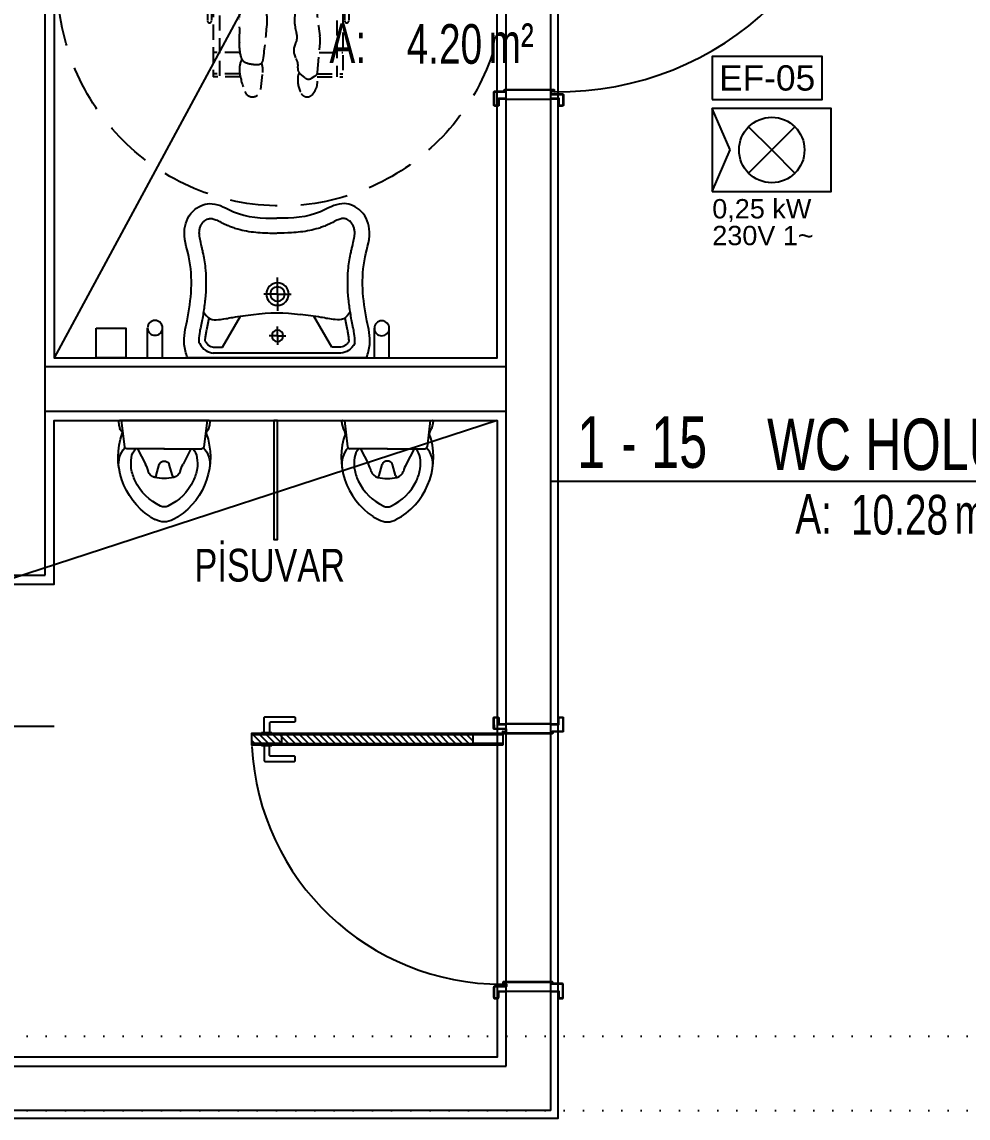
# Model space of a CAD drawing. Header units: inches. Extents: x 21 to 32698, y 13 to 3712.
# Drawn here: x 11693.9 to 12012, y 1859.6 to 2228 of the extents above; entities that cross this region are included whole.
import ezdxf
from ezdxf.enums import TextEntityAlignment as Align

# ---------------------------------------------------------------- set-up
doc = ezdxf.new("R2010")
doc.units = ezdxf.units.IN
doc.header["$MEASUREMENT"] = 0
doc.set_wipeout_variables(frame=1)
for name, pattern in [('DOT', [6.35, 0, -6.35]), ('HIDDEN', [9.525, 6.35, -3.175]), ('IMPORT-HIDDEN2', [47.625, 31.75, -15.875])]:
    doc.linetypes.add(name, pattern=pattern)
for name, color, linetype in [('MEK-ELK-ETIKET', 7, 'Continuous'), ('MEK-ELK-GUC', 6, 'Continuous'), ('MEK-ELK-HVL', 3, 'Continuous')]:
    doc.layers.add(name, color=color, linetype=linetype)
for name, color, linetype, lineweight in [('Z_MİM_-KM-AREA-IDEN', 8, 'Continuous', 25), ('Z_MİM_-KM-BEAM-RAY', 8, 'DOT', 25), ('Z_MİM_-KM-CERAMIC-09', 8, 'Continuous', 25), ('Z_MİM_-KM-DOOR', 8, 'Continuous', 25), ('Z_MİM_-KM-DOOR-1', 8, 'Continuous', 25), ('Z_MİM_-KM-DOOR-FRAM', 8, 'Continuous', 25), ('Z_MİM_-KM-DOOR-IDEN', 8, 'Continuous', 25), ('Z_MİM_-KM-PATTERN-00', 8, 'Continuous', 25), ('Z_MİM_-KM-RAY-1', 8, 'IMPORT-HIDDEN2', 25), ('Z_MİM_-KM-TEXT', 8, 'Continuous', 25), ('Z_MİM_-KM-VITRF', 8, 'Continuous', 25), ('Z_MİM_-KM-WALL', 8, 'Continuous', 25), ('Z_MİM_-KM-WALL-FNSH', 8, 'Continuous', 25), ('Z_MİM_-KM-WALL-PL', 8, 'Continuous', 25), ('Z_MİM_-KM-WALL-PLASTER', 8, 'Continuous', 25)]:
    doc.layers.add(name, color=color, linetype=linetype, lineweight=lineweight)
doc.styles.add('Arial_4', font='arial.ttf', dxfattribs={"height": 10})
doc.styles.add('MAH', font='arial.ttf', dxfattribs={"width": 0.8, "height": 17.5})
doc.styles.add('MEK_ELK', font='arial.ttf')
doc.styles.add('S1', font='arial.ttf', dxfattribs={"width": 0.75, "height": 11})
doc.styles.add('STYLE1', font='arial.ttf', dxfattribs={"height": 1})
pattern_1 = [(45, (0, 0), (-1.122532, 1.122532), [])]

# ---------------------------------------------------------------- blocks, each defined once
blk = doc.blocks.new('2K_TEF_İnsan_Engelli')
at = {"linetype": 'HIDDEN'}
for p, q in [((8.35, 93.69), (7.57, 86.53)), ((-15.25, 88.36), (-26.13, 88.36)), ((-26.13, 22.1), (-26.13, 88.36)), ((-23.59, 17.08), (-23.59, 88.36)), ((-12.92, 89.03), (-14.52, 88.02)), ((-10.28, 88.85), (-8.02, 86.95)), ((16.96, 88.36), (28.35, 88.36)), ((25.81, 14.94), (25.81, 88.36)), ((28.35, 18.84), (28.35, 88.36)), ((-15.27, 87.16), (-26.13, 87.16)), ((-15.43, 86.53), (-16.54, 74.16)), ((17.18, 87.16), (28.35, 87.16)), ((-16.18, 78.2), (-26.13, 78.2)), ((17.18, 78.2), (28.35, 78.2)), ((-28.58, 48.78), (-28.58, 64.86)), ((-26.85, 48.78), (-26.85, 64.86)), ((-5.96, 66.25), (-5.99, 59.4)), ((29.08, 48.78), (29.08, 64.86)), ((30.81, 48.78), (30.81, 64.86)), ((-26.13, 59.37), (-15.03, 59.37)), ((-5.99, 59.37), (5.91, 59.37)), ((-5.44, 55.66), (-2.28, 45.28)), ((17.28, 59.37), (28.35, 59.37)), ((-29.3, 23.73), (-29.3, 43.81)), ((-0.14, 33.72), (-1.62, 42.5)), ((0.94, 33.39), (2.44, 45.46)), ((16.57, 25.74), (16.46, 45.56)), ((31.53, 22.67), (31.53, 43.81)), ((-31.91, 22.29), (-31.91, 41.12)), ((-30.32, 23.47), (-30.32, 41.12)), ((32.55, 22.77), (32.55, 41.12)), ((34.13, 22.05), (34.13, 41.12)), ((-13.4, 21.27), (-15.15, 31.5)), ((-32.42, 20.82), (-32.41, 18.5)), ((-26.13, 18.99), (-26.13, 20.92)), ((-1.19, 19.55), (-3.55, 19.24)), ((-1.02, 19.55), (1.37, 19.43)), ((34.26, 19.39), (33.65, 18.56)), ((34.13, -11.27), (34.13, 19.22)), ((34.23, 21.78), (34.49, 20.4)), ((-31.91, -11.27), (-31.91, 16.98)), ((-31.22, 14.21), (-30.34, 6.06)), ((-6.03, 16.31), (-4.96, 18.27)), ((4.63, 15.89), (2.15, 15.75)), ((5.88, 15.73), (5.07, 17.16)), ((27.31, 13.74), (24.49, 16)), ((28.35, 12), (26.26, 15.48)), ((32.55, -11.27), (32.55, 9.55)), ((-30.32, -11.27), (-30.32, 5.92)), ((-29.3, -13.97), (-29.3, 4.63)), ((31.53, -13.97), (31.53, 5.91)), ((-26.13, -13.97), (-26.13, 3.71)), ((-23.59, -3.53), (-23.59, 3.01)), ((8.57, 4.46), (15.22, 4.31)), ((25.81, -3.53), (25.81, 3.78)), ((28.35, -13.97), (28.35, 4.55)), ((-23.59, -3.53), (-26.13, -3.53)), ((25.81, -3.53), (28.35, -3.53))]:
    blk.add_line(p, q, dxfattribs=at)
for centre, radius, start, end in [((-11.07, 94), 2.83, 29.1731, 137.1659), ((11.84, 93.31), 3.5, 21.9692, 173.7627), ((-6.88, 90.11), 8.56, 137.1659, 197.4034), ((-18.99, 89.58), 11.89, 354.8934, 29.1731), ((-17.84, 81.34), 35.51, 8.261, 21.9692), ((-13.48, 86.36), 1.96, 122.0961, 174.8929), ((-11.73, 87.12), 2.25, 50.0692, 122.0961), ((-11.23, 88.89), 4.11, 327.7219, 354.8934), ((-9.62, 85.05), 2.48, 349.8776, 50.0692), ((-1.8, 83.66), 5.46, 169.8776, 212.0847), ((9.62, 80.98), 2.23, 91.2881, 171.839), ((16.51, 85.55), 8.99, 173.7627, 199.5493), ((9.92, 67.81), 15.41, 73.4823, 91.2881), ((8.33, 85.14), 9.06, 332.6529, 8.261), ((-11.81, 77.38), 6.35, 331.1107, 32.0847), ((233.92, 48.82), 228.82, 171.839, 175.583), ((13.26, 79.08), 3.65, 14.8355, 73.4823), ((-2.35, 74.95), 19.8, 356.3024, 14.8355), ((-4.92, 73.12), 11.66, 174.8929, 189.4895), ((-1.51, 71.7), 5.4, 151.1107, 200.1272), ((-138.74, 50.75), 124.01, 354.1619, 9.4895), ((-16.26, 66.3), 10.3, 359.7461, 20.1272), ((84.55, 69.33), 67.29, 176.3024, 184.4975), ((-27.72, 64.86), 0.864, 0, 180), ((29.38, 64.62), 23.67, 175.583, 186.056), ((29.94, 64.86), 0.864, 0, 180), ((-10.98, 62.22), 2.56, 259.3771, 315.3134), ((-11.41, 60.29), 17.35, 337.3879, 6.056), ((-1.93, 62.53), 19.47, 344.1699, 4.4975), ((6.64, 59.34), 12.63, 179.7461, 196.9445), ((9.53, 54.86), 5.18, 28.693, 74.3358), ((35.91, 51.8), 19.87, 164.1699, 187.4493), ((33.44, 41.61), 31.24, 157.3879, 175.668), ((-27.72, 48.78), 0.864, 180, 0), ((-13.06, 45.4), 29.52, 0.312, 7.4493), ((29.94, 48.78), 0.864, 180, 0), ((-31.11, 41.12), 0.794, 0, 180), ((-27.72, 43.81), 1.59, 0, 180), ((-23.48, 38.82), 22.16, 9.5756, 16.9445), ((29.94, 43.81), 1.59, 0, 180), ((33.34, 41.12), 0.794, 0, 180), ((9.09, 35.64), 24.59, 174.1619, 189.6849), ((-8.18, 49.67), 17.86, 289.3703, 297.8163), ((10.03, 49.23), 18.26, 237.274, 261.2195), ((11.54, 24.02), 5.54, 25.1049, 68.8275), ((-28.86, 19.83), 3.92, 66.7071, 140.9982), ((-28.14, 21.51), 2.09, 344.409, 66.7071), ((-0.46, 9.45), 17.89, 40.6612, 136.6858), ((-5.3, 18.61), 23, 0.5698, 18.0744), ((-30.1, 20.84), 2.33, 140.9982, 180.3734), ((-29.81, 18.51), 2.6, 180.3734, 244.0963), ((-27.21, 14.65), 4.03, 68.1434, 186.1738), ((-22.57, 19.96), 3.69, 164.409, 203.6829), ((-22.33, 23.34), 9.16, 289.9444, 346.9452), ((-3.3, 17.37), 1.89, 97.5231, 151.3712), ((-1.07, 18.61), 0.943, 87.1058, 97.5231), ((1.14, 14.91), 4.52, 29.7251, 87.1058), ((17.4, 24.8), 5.67, 220.6612, 255.644), ((4.91, -24.02), 44.72, 65.8172, 75.644), ((28.11, 16.59), 2.16, 104.3528, 211.0291), ((29.6, 10.77), 8.17, 76.2891, 104.3528), ((27.42, 20.52), 2.45, 319.4894, 7.8265), ((31.18, 21.04), 1.34, 127.78, 187.8265), ((32.32, 19.57), 3.2, 64.4064, 127.78), ((31.09, 16.88), 1.87, 359.2953, 76.2891), ((32.75, 19.22), 1.12, 256.4185, 323.805), ((33.3, 21.6), 0.949, 10.699, 64.4064), ((33.22, 20.16), 1.3, 323.805, 10.699), ((-28.43, 11.62), 7.29, 34.5485, 68.1434), ((-20.15, 17.32), 2.76, 214.5485, 289.9444), ((9.99, 8.96), 18, 159.5864, 186.4099), ((-4.81, 14.47), 2.2, 59.1701, 159.5864), ((15.08, 47.8), 36.61, 239.1701, 244.8848), ((2.15, 12.11), 3.64, 90, 195.4377), ((4.82, 12.25), 3.64, 22.3739, 93.0345), ((20.87, 11.51), 5.78, 51.1007, 65.8172), ((-48.99, 17.87), 81.96, 353.5457, 359.2953), ((-4.22, 8.53), 13.42, 338.1335, 22.3739), ((-28.57, 6.25), 1.78, 186.1738, 258.553), ((-3.2, -6.18), 11.85, 109.7257, 127.5222), ((-3.34, 7.46), 4.58, 186.4099, 221.3289), ((15.68, 8.47), 4.18, 263.6124, 301.5697), ((19.94, 0.76), 4.63, 53.1315, 116.463), ((29.51, 6.71), 2.13, 266.2268, 325.4123), ((25.56, 9.43), 6.93, 325.4123, 353.5457), ((-32.57, -13.5), 18.38, 67.1485, 78.553), ((-23.32, 8.46), 5.45, 247.1485, 286.5694), ((-19.41, -4.69), 8.27, 63.5166, 106.5694), ((-13.48, 7.21), 5.03, 243.5166, 307.5222), ((-9.42, 2.12), 3.51, 0.9535, 41.3289), ((-4.05, 2.21), 1.87, 180.9535, 260.2167), ((-0.06, 25.34), 25.34, 260.2167, 280.0443), ((3.47, 5.44), 5.13, 280.0443, 338.1335), ((25.01, 7.52), 3.82, 233.1315, 295.2149), ((29.01, -0.96), 5.55, 86.2268, 115.2149), ((-31.11, -11.27), 0.794, 180, 0), ((33.34, -11.27), 0.794, 180, 0), ((-27.72, -13.97), 1.59, 180, 0), ((29.94, -13.97), 1.59, 180, 0)]:
    blk.add_arc(centre, radius, start, end, dxfattribs=at)
blk = doc.blocks.new('engelli')
at = {"layer": 'Z_MİM_-KM-RAY-1', "ltscale": 0.5}
blk.add_circle((25603.44, -42129.6), 75, dxfattribs=at)
at = {"layer": 'Z_MİM_-KM-RAY-1', "ltscale": 0.5, "extrusion": (0, 0, -1), "xscale": -0.8, "yscale": 0.8, "zscale": -0.8, "rotation": 270}
blk.add_blockref('2K_TEF_İnsan_Engelli', (-25642.55, -42129.57), dxfattribs=at)
blk = doc.blocks.new('2K_TEF_Wc_Engelli Lav')
at = {"layer": 'Z_MİM_-KM-VITRF'}
for p, q in [((-30.27, 21.48), (-30.27, 27.09)), ((-30.27, 21.48), (-34.82, 21.48)), ((-30.27, 21.48), (-25.72, 21.48)), ((-30.27, 21.48), (-30.27, 15.86)), ((-48.52, 3.65), (-42.51, 14.03)), ((-11.77, 3.65), (-17.78, 14.03)), ((-30.27, 7.47), (-33.12, 7.47)), ((-30.27, 7.47), (-30.27, 10.53)), ((-30.27, 7.47), (-30.27, 4.42)), ((-30.27, 7.47), (-27.43, 7.47)), ((-60.2, 0), (0, 0)), ((-51.6, 3.65), (-48.52, 3.65)), ((-51.6, 1.65), (-8.55, 1.65)), ((-8.7, 3.65), (-11.77, 3.65))]:
    blk.add_line(p, q, dxfattribs=at)
for centre, radius in [((-30.27, 21.48), 3.77), ((-30.27, 21.48), 2.42), ((-30.27, 7.47), 1.92)]:
    blk.add_circle(centre, radius, dxfattribs=at)
blk.add_arc((-30.06, -35.42), 50.62, 81.0258, 98.9742, dxfattribs=at)
for points, knots in [([(-60.2, 0), (-60.66, 1.52), (-61.89, 5.63), (-59.13, 16.98), (-57.92, 30.09), (-62.38, 42.65), (-58.68, 50.34), (-51.22, 52.93), (-42.72, 47.27), (-35.13, 47), (-30.1, 46.96)], [0, 0, 0, 0, 4.686225, 12.702617, 34.136259, 43.723331, 51.003685, 57.189079, 64.824513, 79.643258, 79.643258, 79.643258, 79.643258]), ([(0, 0), (0.45, 1.52), (1.68, 5.63), (-1.08, 16.98), (-2.29, 30.09), (2.18, 42.65), (-1.52, 50.34), (-8.99, 52.93), (-17.49, 47.27), (-25.07, 47), (-30.1, 46.96)], [0, 0, 0, 0, 4.686225, 12.702617, 34.136259, 43.723331, 51.003685, 57.189079, 64.824513, 79.643258, 79.643258, 79.643258, 79.643258]), ([(-56.27, 4.92), (-56.28, 5.03), (-56.29, 5.13), (-56.32, 5.54), (-56.32, 5.87), (-56.27, 6.99), (-56.14, 7.89), (-55.86, 9.41), (-55.75, 9.93), (-55.56, 10.85), (-55.48, 11.22), (-55.33, 11.99), (-55.25, 12.37), (-55.04, 13.53), (-54.9, 14.31), (-54.52, 16.64), (-54.31, 18.21), (-53.84, 22.97), (-53.76, 26.2), (-54.11, 30.44), (-54.22, 31.4), (-54.49, 33.21), (-54.65, 34.06), (-54.93, 35.38), (-55.04, 35.85), (-55.25, 36.74), (-55.36, 37.17), (-55.66, 38.41), (-55.84, 39.17), (-56.11, 40.55), (-56.19, 41.16), (-56.23, 41.98), (-56.23, 42.24), (-56.2, 42.69), (-56.18, 42.88), (-56.11, 43.26), (-56.07, 43.46), (-55.9, 44.03), (-55.75, 44.41), (-55.38, 45.1), (-55.17, 45.4), (-54.82, 45.79), (-54.7, 45.91), (-54.39, 46.16), (-54.18, 46.31), (-53.72, 46.56), (-53.48, 46.66), (-53.07, 46.79), (-52.9, 46.82), (-52.56, 46.87), (-52.41, 46.88), (-52.21, 46.88), (-52.16, 46.87), (-52.04, 46.86), (-51.97, 46.85), (-51.75, 46.81), (-51.57, 46.76), (-50.96, 46.57), (-50.44, 46.35), (-49.2, 45.77), (-48.49, 45.4), (-47.42, 44.89), (-47.15, 44.77), (-46.63, 44.54), (-46.39, 44.44), (-45.91, 44.24), (-45.67, 44.15), (-44.94, 43.88), (-44.46, 43.72), (-43.02, 43.28), (-42.05, 43.04), (-39.02, 42.42), (-36.98, 42.21), (-33.33, 42), (-31.72, 41.97), (-30.15, 41.96)], [4.466427, 4.466427, 4.466427, 4.466427, 5.042951, 5.042951, 6.598908, 6.598908, 10.003333, 10.003333, 11.670637, 11.670637, 12.767063, 12.767063, 13.863489, 13.863489, 16.056342, 16.056342, 20.442047, 20.442047, 29.213456, 29.213456, 31.796328, 31.796328, 34.045457, 34.045457, 35.324582, 35.324582, 36.603707, 36.603707, 39.161957, 39.161957, 41.720207, 41.720207, 43.086844, 43.086844, 44.200383, 44.200383, 45.313922, 45.313922, 47.541, 47.541, 49.768078, 49.768078, 50.944969, 50.944969, 52.647375, 52.647375, 54.349781, 54.349781, 55.580847, 55.580847, 56.943071, 56.943071, 57.535602, 57.535602, 58.128132, 58.128132, 59.313193, 59.313193, 61.639502, 61.639502, 63.965811, 63.965811, 64.704434, 64.704434, 65.326452, 65.326452, 65.94847, 65.94847, 67.192506, 67.192506, 69.680579, 69.680579, 75.103355, 75.103355, 79.643258, 79.643258, 79.643258, 79.643258]), ([(-3.94, 4.92), (-3.92, 5.03), (-3.91, 5.13), (-3.89, 5.54), (-3.88, 5.87), (-3.94, 6.99), (-4.06, 7.89), (-4.35, 9.41), (-4.45, 9.93), (-4.64, 10.85), (-4.72, 11.22), (-4.87, 11.99), (-4.95, 12.37), (-5.17, 13.53), (-5.31, 14.31), (-5.69, 16.64), (-5.9, 18.21), (-6.36, 22.97), (-6.44, 26.2), (-6.09, 30.44), (-5.98, 31.4), (-5.71, 33.21), (-5.56, 34.06), (-5.28, 35.38), (-5.17, 35.85), (-4.95, 36.74), (-4.85, 37.17), (-4.54, 38.41), (-4.36, 39.17), (-4.1, 40.55), (-4.02, 41.16), (-3.98, 41.98), (-3.98, 42.24), (-4.01, 42.69), (-4.03, 42.88), (-4.09, 43.26), (-4.14, 43.46), (-4.3, 44.03), (-4.45, 44.41), (-4.82, 45.1), (-5.04, 45.4), (-5.38, 45.79), (-5.51, 45.91), (-5.81, 46.16), (-6.02, 46.31), (-6.48, 46.56), (-6.73, 46.66), (-7.14, 46.79), (-7.31, 46.82), (-7.64, 46.87), (-7.8, 46.88), (-7.99, 46.88), (-8.04, 46.87), (-8.16, 46.86), (-8.23, 46.85), (-8.45, 46.81), (-8.63, 46.76), (-9.24, 46.57), (-9.76, 46.35), (-11, 45.77), (-11.71, 45.4), (-12.79, 44.89), (-13.06, 44.77), (-13.57, 44.54), (-13.82, 44.44), (-14.3, 44.24), (-14.54, 44.15), (-15.26, 43.88), (-15.74, 43.72), (-17.19, 43.28), (-18.15, 43.04), (-21.18, 42.42), (-23.23, 42.21), (-26.87, 42), (-28.49, 41.97), (-30.06, 41.96)], [4.466427, 4.466427, 4.466427, 4.466427, 5.042951, 5.042951, 6.598908, 6.598908, 10.003333, 10.003333, 11.670637, 11.670637, 12.767063, 12.767063, 13.863489, 13.863489, 16.056342, 16.056342, 20.442047, 20.442047, 29.213456, 29.213456, 31.796328, 31.796328, 34.045457, 34.045457, 35.324582, 35.324582, 36.603707, 36.603707, 39.161957, 39.161957, 41.720207, 41.720207, 43.086844, 43.086844, 44.200383, 44.200383, 45.313922, 45.313922, 47.541, 47.541, 49.768078, 49.768078, 50.944969, 50.944969, 52.647375, 52.647375, 54.349781, 54.349781, 55.580847, 55.580847, 56.943071, 56.943071, 57.535602, 57.535602, 58.128132, 58.128132, 59.313193, 59.313193, 61.639502, 61.639502, 63.965811, 63.965811, 64.704434, 64.704434, 65.326452, 65.326452, 65.94847, 65.94847, 67.192506, 67.192506, 69.680579, 69.680579, 75.103355, 75.103355, 79.643258, 79.643258, 79.643258, 79.643258]), ([(-54.73, 15.51), (-54.07, 14.55), (-52.83, 12.78), (-48.88, 12.81), (-44.23, 13.88), (-40.27, 14.32), (-37.95, 14.58)], [0, 0, 0, 0, 3.26813, 6.056026, 10.954436, 17.913901, 17.913901, 17.913901, 17.913901]), ([(-5.38, 15.51), (-6.04, 14.55), (-7.28, 12.78), (-11.23, 12.81), (-15.89, 13.88), (-19.84, 14.32), (-22.16, 14.58)], [0, 0, 0, 0, 3.26813, 6.056026, 10.954436, 17.913901, 17.913901, 17.913901, 17.913901]), ([(-54.31, 5.6), (-54.31, 5.62), (-54.31, 5.65), (-54.32, 5.87), (-54.31, 6.09), (-54.28, 6.57), (-54.25, 6.84), (-54.16, 7.54), (-54.09, 7.99), (-53.91, 8.92), (-53.82, 9.4), (-53.64, 10.26), (-53.56, 10.62), (-53.41, 11.38), (-53.34, 11.76), (-53.19, 12.52), (-53.12, 12.91), (-53.04, 13.36), (-53.02, 13.43), (-53.01, 13.49)], [5.548614, 5.548614, 5.548614, 5.548614, 5.708551, 5.708551, 6.950674, 6.950674, 8.192798, 8.192798, 9.933777, 9.933777, 11.495584, 11.495584, 12.56903, 12.56903, 13.635186, 13.635186, 14.701342, 14.701342, 14.888474, 14.888474, 14.888474, 14.888474]), ([(-5.98, 5.6), (-5.98, 5.62), (-5.98, 5.65), (-5.98, 5.87), (-5.99, 6.09), (-6.02, 6.57), (-6.05, 6.84), (-6.14, 7.54), (-6.21, 7.99), (-6.38, 8.92), (-6.48, 9.4), (-6.65, 10.26), (-6.73, 10.62), (-6.88, 11.38), (-6.96, 11.76), (-7.11, 12.52), (-7.18, 12.91), (-7.26, 13.36), (-7.27, 13.43), (-7.28, 13.49)], [5.548614, 5.548614, 5.548614, 5.548614, 5.708551, 5.708551, 6.950674, 6.950674, 8.192798, 8.192798, 9.933777, 9.933777, 11.495584, 11.495584, 12.56903, 12.56903, 13.635186, 13.635186, 14.701342, 14.701342, 14.888474, 14.888474, 14.888474, 14.888474]), ([(-56.27, 4.92), (-55.64, 3.99), (-54.5, 2.3), (-52.49, 1.71), (-51.6, 1.65)], [0, 0, 0, 0, 3.26905, 5.904025, 5.904025, 5.904025, 5.904025]), ([(-54.31, 5.6), (-54.27, 5.54), (-54.23, 5.48), (-53.95, 5.08), (-53.72, 4.79), (-53.4, 4.44), (-53.29, 4.34), (-53.07, 4.17), (-52.97, 4.1), (-52.73, 3.96), (-52.6, 3.9), (-52.15, 3.74), (-51.81, 3.67), (-51.46, 3.65)], [0.53476, 0.53476, 0.53476, 0.53476, 0.758619, 0.758619, 2.123144, 2.123144, 2.851699, 2.851699, 3.61094, 3.61094, 4.37018, 4.37018, 5.904025, 5.904025, 5.904025, 5.904025]), ([(-5.98, 5.6), (-6.02, 5.54), (-6.06, 5.48), (-6.34, 5.08), (-6.57, 4.79), (-6.9, 4.44), (-7.01, 4.34), (-7.22, 4.17), (-7.32, 4.1), (-7.56, 3.96), (-7.7, 3.9), (-8.14, 3.74), (-8.49, 3.67), (-8.83, 3.65)], [0.53476, 0.53476, 0.53476, 0.53476, 0.758619, 0.758619, 2.123144, 2.123144, 2.851699, 2.851699, 3.61094, 3.61094, 4.37018, 4.37018, 5.904025, 5.904025, 5.904025, 5.904025]), ([(-4.03, 4.92), (-4.66, 3.99), (-5.79, 2.3), (-7.8, 1.71), (-8.7, 1.65)], [0, 0, 0, 0, 3.26905, 5.904025, 5.904025, 5.904025, 5.904025])]:
    blk.add_open_spline(points, degree=3, knots=knots, dxfattribs=at)
blk = doc.blocks.new('A$CF25F41B0')
at = {"layer": 'Z_MİM_-KM-VITRF'}
for p, q in [((17.27, 51.86, 0), (17.27, 41.86, 0)), ((22.27, 51.86, 0), (22.27, 41.86, 0)), ((93.5, 51.86, 0), (93.5, 41.86, 0)), ((98.5, 51.86, 0), (98.5, 41.86, 0))]:
    blk.add_line(p, q, dxfattribs=at)
at = {"layer": 'Z_MİM_-KM-VITRF', "elevation": 0}
blk.add_lwpolyline([(0, 41.86), (10, 41.86), (10, 51.86), (0, 51.86)], close=True, dxfattribs=at)
at = {"layer": 'Z_MİM_-KM-VITRF'}
for centre in [(19.78, 41.75, 0), (96, 41.88, 0)]:
    blk.add_circle(centre, 2.5, dxfattribs=at)
at = {"layer": 'Z_MİM_-KM-VITRF', "rotation": 180}
blk.add_blockref('2K_TEF_Wc_Engelli Lav', (30.66, 51.86), dxfattribs=at)
blk = doc.blocks.new('*U261')
at = {"layer": 'Z_MİM_-KM-PATTERN-00'}
h = blk.add_hatch(dxfattribs=at)
h.set_pattern_fill('ANSI31', color=256, scale=0.5, style=0)
h.set_pattern_definition(pattern_1)
h.paths.add_polyline_path([(-93.6, 1.1), (-93.6, 85.48), (-96.6, 85.48), (-96.6, 1.1)])
at = {"layer": 'Z_MİM_-KM-DOOR-1'}
for p, q in [((-97.1, 92.21), (-97.28, 92.21)), ((-97.28, 92.21), (-97.28, 88.75)), ((-93.1, 92.21), (-92.92, 92.21)), ((-92.92, 92.21), (-92.92, 88.75)), ((-97.28, 88.75), (-97.1, 88.75)), ((-92.92, 88.75), (-93.1, 88.75)), ((-96.6, 85.48), (-96.6, 1.1)), ((-93.6, 85.48), (-93.6, 1.1))]:
    blk.add_line(p, q, dxfattribs=at)
blk.add_lwpolyline([(-96.6, 95.48), (-96.6, 85.48), (-93.6, 85.48), (-93.6, 95.48)], close=True, dxfattribs=at)
for points in [[(-97.28, 91.39), (-102.2, 91.39, 0.414214), (-102.56, 91.03), (-102.56, 81.29, 0.414214), (-102.2, 80.92), (-101.11, 80.92, 0.414214), (-100.74, 81.29), (-100.74, 89.21, -0.414214), (-100.38, 89.57), (-97.28, 89.57)], [(-92.92, 91.39), (-87.91, 91.39, -0.414214), (-87.55, 91.03), (-87.55, 81.29, -0.414214), (-87.91, 80.92), (-89, 80.92, -0.414214), (-89.37, 81.29), (-89.37, 89.21, 0.414214), (-89.73, 89.57), (-92.92, 89.57)]]:
    blk.add_lwpolyline(points, format="xyb", dxfattribs=at)
at = {"layer": 'Z_MİM_-KM-DOOR-IDEN', "color": 7, "insert": (-84.04, 70.15), "char_height": 10, "width": 99.9901, "attachment_point": 3, "rotation": 90, "style": 'STYLE1'}
blk.add_mtext('K5 110/210', dxfattribs=at)
blk.add_wipeout([(9.8, -6.5), (9.8, -28.5), (-100, -28.7), (-100, -6.3)])
at = {"layer": 'Z_MİM_-KM-DOOR-1'}
for points in [[(-93.1, -8.9), (-93.1, 95.48), (-97.1, 95.48), (-97.1, -8.9)], [(-96.6, 1.1), (-96.6, -8.9), (-93.6, -8.9), (-93.6, 1.1)]]:
    blk.add_lwpolyline(points, close=True, dxfattribs=at)
for points in [[(-100.2, -25), (-100.2, -27.5), (-102.2, -27.5, 0.414214), (-102.5, -27.8), (-102.5, -28.9, 0.414214), (-102.2, -29.2), (-97.8, -29.2, 0.414214), (-97.5, -28.9), (-97.5, -25.7), (-97.15, -25.7, 0.414214), (-96.9, -25.45), (-96.9, -9.1, 0.414214), (-97.1, -8.9), (-97.68, -8.9, 0.458526), (-97.78, -9.01), (-97.67, -9.79, -0.458526), (-97.77, -9.9), (-98.3, -9.9, -0.414214), (-98.4, -9.8), (-98.4, -6.1, 0.414214), (-98.7, -5.8), (-102.2, -5.8, 0.414214), (-102.5, -6.1), (-102.5, -7.2, 0.414214), (-102.2, -7.5), (-101.4, -7.5), (-100.2, -7.5), (-100.2, -10), (-100.2, -10)], [(-100, -25), (-100, -27.7), (-102.2, -27.7, 0.414214), (-102.3, -27.8), (-102.3, -28.9, 0.414214), (-102.2, -29), (-97.8, -29, 0.414214), (-97.7, -28.9), (-97.7, -25.5), (-97.15, -25.5, 0.414214), (-97.1, -25.45), (-97.1, -9.1), (-97.57, -9.1), (-97.47, -9.76, -0.458526), (-97.77, -10.1), (-98.3, -10.1, -0.414214), (-98.6, -9.8), (-98.6, -6.1, 0.414214), (-98.7, -6), (-102.2, -6, 0.414214), (-102.3, -6.1), (-102.3, -7.2, 0.414214), (-102.2, -7.3), (-101.4, -7.3), (-100, -7.3), (-100, -10)], [(9.8, -25), (9.8, -27.5), (11.8, -27.5, -0.414214), (12.1, -27.8), (12.1, -28.9, -0.414214), (11.8, -29.2), (7.4, -29.2, -0.414214), (7.1, -28.9), (7.1, -25.7), (6.75, -25.7, -0.414214), (6.5, -25.45), (6.5, -9.1, -0.414214), (6.7, -8.9), (7.28, -8.9, -0.458526), (7.38, -9.01), (7.27, -9.79, 0.458526), (7.37, -9.9), (7.9, -9.9, 0.414214), (8, -9.8), (8, -6.1, -0.414214), (8.3, -5.8), (11.8, -5.8, -0.414214), (12.1, -6.1), (12.1, -7.2, -0.414214), (11.8, -7.5), (11, -7.5), (9.8, -7.5), (9.8, -10), (9.8, -10)], [(9.6, -25), (9.6, -27.7), (11.8, -27.7, -0.414214), (11.9, -27.8), (11.9, -28.9, -0.414214), (11.8, -29), (7.4, -29, -0.414214), (7.3, -28.9), (7.3, -25.5), (6.75, -25.5, -0.414214), (6.7, -25.45), (6.7, -9.1), (7.17, -9.1), (7.07, -9.76, 0.458526), (7.37, -10.1), (7.9, -10.1, 0.414214), (8.2, -9.8), (8.2, -6.1, -0.414214), (8.3, -6), (11.8, -6, -0.414214), (11.9, -6.1), (11.9, -7.2, -0.414214), (11.8, -7.3), (11, -7.3), (9.6, -7.3), (9.6, -10)]]:
    blk.add_lwpolyline(points, format="xyb", dxfattribs=at)
at = {"layer": 'Z_MİM_-KM-DOOR-FRAM', "ltscale": 0.2}
blk.add_arc((-95.52, -7.3), 102.81, 359.1959, 88.3773, dxfattribs=at)
at = {"layer": 'Z_MİM_-KM-WALL'}
for p, q in [((-100.2, -25), (-100.2, -10)), ((9.8, -25), (9.8, -10))]:
    blk.add_line(p, q, dxfattribs=at)
blk = doc.blocks.new('PISUVAR')
for p, q in [((-15.07, 0), (15.07, 0)), ((-14.44, 0.01), (-13.34, -8.84)), ((14.44, 0.01), (13.34, -8.84)), ((-15.36, -0.34), (-15.21, -1.56)), ((-15.21, -1.56), (-14.89, -2.71)), ((15.21, -1.56), (14.89, -2.71)), ((15.36, -0.34), (15.21, -1.56)), ((0.1, -9.49), (-12.6, -9.49)), ((-8.98, -9.49), (-6.34, -14.64)), ((-0.1, -9.49), (12.6, -9.49)), ((-0.01, -9.49), (0, -9.49)), ((0.01, -9.49), (0, -9.49)), ((8.98, -9.49), (6.34, -14.64)), ((-2.74, -18.5), (-1.7, -14.81)), ((2.74, -18.5), (1.7, -14.81)), ((-4.72, -32.34), (-3.01, -33.27)), ((4.72, -32.34), (3.01, -33.27))]:
    blk.add_line(p, q)
for centre, radius, start, end in [((-15.07, -0.3), 0.298, 90.5727, 187.0963), ((15.07, -0.3), 0.298, 352.9037, 89.4273), ((-11.88, -1.68), 3.18, 199.0308, 220.6962), ((11.88, -1.68), 3.18, 319.3038, 340.9692), ((8.36, -12.38), 23.86, 160.3654, 236.7592), ((-14.77, -4.22), 0.668, 347.7214, 44.6053), ((-8.36, -12.38), 23.86, 303.2408, 19.6346), ((14.77, -4.22), 0.668, 135.3947, 192.2786), ((-7.13, -14.69), 8.2, 137.8271, 188.4866), ((-12.6, -8.75), 0.746, 187.0962, 270), ((-5.31, -13.33), 5.77, 138.2974, 171.4995), ((5.31, -13.33), 5.77, 8.5005, 41.7026), ((12.6, -8.75), 0.746, 270, 352.9038), ((7.13, -14.69), 8.2, 351.5134, 42.1729), ((3.74, -14.68), 14.91, 171.4995, 185.9405), ((-22.51, -22.32), 17.89, 16.9119, 25.4067), ((-0.27, -15.22), 1.49, 116.0437, 164.2492), ((0.13, -16.04), 2.41, 93.1935, 116.0438), ((-0.13, -16.04), 2.41, 63.9562, 86.8065), ((0.27, -15.22), 1.49, 15.7508, 63.9563), ((22.51, -22.32), 17.89, 154.5933, 163.0881), ((-3.74, -14.68), 14.91, 354.0595, 8.5005), ((8.11, -12.38), 19.58, 191.3204, 203.9629), ((-2.53, -16.24), 2.98, 196.9119, 257.2663), ((2.53, -16.24), 2.98, 282.7337, 343.0881), ((-8.11, -12.38), 19.58, 336.0371, 348.6796), ((6.48, -12.4), 18.09, 205.9854, 244.7984), ((-3.46, -18.3), 0.746, 254.1893, 344.2489), ((0.1, -4.61), 14.91, 257.2665, 269.6316), ((-0.1, -4.61), 14.91, 270.3684, 282.7335), ((-6.48, -12.4), 18.09, 295.2016, 334.0146), ((3.46, -18.3), 0.746, 195.7511, 285.8107), ((0.04, -26.08), 2.98, 244.7984, 269.1458), ((-0.04, -26.08), 2.98, 270.8542, 295.2016), ((0.04, -28.12), 5.99, 239.3507, 269.6102), ((-0.04, -28.12), 5.99, 270.3898, 300.6493)]:
    blk.add_arc(centre, radius, start, end)
blk = doc.blocks.new('*U298')
at = {"layer": 'Z_MİM_-KM-PATTERN-00'}
h = blk.add_hatch(dxfattribs=at)
h.set_pattern_fill('ANSI31', color=256, scale=0.5, angle=180, style=0)
h.set_pattern_definition(pattern_1)
h.paths.add_polyline_path([(-93.4, -31.1), (-93.4, -105.48), (-96.4, -105.48), (-96.4, -31.1)])
at = {"layer": 'Z_MİM_-KM-DOOR-1'}
for p, q in [((-96.4, -95.48), (-96.4, -31.1)), ((-93.4, -95.48), (-93.4, -31.1)), ((-97.08, -98.75), (-96.9, -98.75)), ((-97.08, -102.21), (-97.08, -98.75)), ((-92.72, -98.75), (-92.9, -98.75)), ((-92.72, -102.21), (-92.72, -98.75)), ((-96.9, -102.21), (-97.08, -102.21)), ((-92.9, -102.21), (-92.72, -102.21))]:
    blk.add_line(p, q, dxfattribs=at)
for points in [[(-97.08, -101.39), (-102, -101.39, -0.414214), (-102.36, -101.03), (-102.36, -91.29, -0.414214), (-102, -90.92), (-100.91, -90.92, -0.414214), (-100.54, -91.29), (-100.54, -99.21, 0.414214), (-100.18, -99.57), (-97.08, -99.57)], [(-92.72, -101.39), (-87.71, -101.39, 0.414214), (-87.35, -101.03), (-87.35, -91.29, 0.414214), (-87.71, -90.92), (-88.8, -90.92, 0.414214), (-89.17, -91.29), (-89.17, -99.21, -0.414214), (-89.53, -99.57), (-92.72, -99.57)]]:
    blk.add_lwpolyline(points, format="xyb", dxfattribs=at)
blk.add_lwpolyline([(-96.4, -105.48), (-96.4, -95.48), (-93.4, -95.48), (-93.4, -105.48)], close=True, dxfattribs=at)
blk.add_wipeout([(-10, -23.5), (-10, -1.5), (-99.8, -1.3), (-99.8, -23.7)])
for points in [[(-100, -5), (-100, -2.5), (-102, -2.5, -0.414214), (-102.3, -2.2), (-102.3, -1.1, -0.414214), (-102, -0.8), (-97.6, -0.8, -0.414214), (-97.3, -1.1), (-97.3, -4.3), (-96.95, -4.3, -0.414214), (-96.7, -4.55), (-96.7, -20.9, -0.414214), (-96.9, -21.1), (-97.48, -21.1, -0.458526), (-97.58, -20.99), (-97.47, -20.21, 0.458526), (-97.57, -20.1), (-98.1, -20.1, 0.414214), (-98.2, -20.2), (-98.2, -23.9, -0.414214), (-98.5, -24.2), (-102, -24.2, -0.414214), (-102.3, -23.9), (-102.3, -22.8, -0.414214), (-102, -22.5), (-101.2, -22.5), (-100, -22.5), (-100, -20), (-100, -20)], [(-99.8, -5), (-99.8, -2.3), (-102, -2.3, -0.414214), (-102.1, -2.2), (-102.1, -1.1, -0.414214), (-102, -1), (-97.6, -1, -0.414214), (-97.5, -1.1), (-97.5, -4.5), (-96.95, -4.5, -0.414214), (-96.9, -4.55), (-96.9, -20.9), (-97.37, -20.9), (-97.27, -20.24, 0.458526), (-97.57, -19.9), (-98.1, -19.9, 0.414214), (-98.4, -20.2), (-98.4, -23.9, -0.414214), (-98.5, -24), (-102, -24, -0.414214), (-102.1, -23.9), (-102.1, -22.8, -0.414214), (-102, -22.7), (-101.2, -22.7), (-99.8, -22.7), (-99.8, -20)], [(-10, -5), (-10, -2.5), (-8, -2.5, 0.414214), (-7.7, -2.2), (-7.7, -1.1, 0.414214), (-8, -0.8), (-12.4, -0.8, 0.414214), (-12.7, -1.1), (-12.7, -4.3), (-13.05, -4.3, 0.414214), (-13.3, -4.55), (-13.3, -20.9, 0.414214), (-13.1, -21.1), (-12.52, -21.1, 0.458526), (-12.42, -20.99), (-12.53, -20.21, -0.458526), (-12.43, -20.1), (-11.9, -20.1, -0.414214), (-11.8, -20.2), (-11.8, -23.9, 0.414214), (-11.5, -24.2), (-8, -24.2, 0.414214), (-7.7, -23.9), (-7.7, -22.8, 0.414214), (-8, -22.5), (-8.8, -22.5), (-10, -22.5), (-10, -20), (-10, -20)], [(-10.2, -5), (-10.2, -2.3), (-8, -2.3, 0.414214), (-7.9, -2.2), (-7.9, -1.1, 0.414214), (-8, -1), (-12.4, -1, 0.414214), (-12.5, -1.1), (-12.5, -4.5), (-13.05, -4.5, 0.414214), (-13.1, -4.55), (-13.1, -20.9), (-12.63, -20.9), (-12.73, -20.24, -0.458526), (-12.43, -19.9), (-11.9, -19.9, -0.414214), (-11.6, -20.2), (-11.6, -23.9, 0.414214), (-11.5, -24), (-8, -24, 0.414214), (-7.9, -23.9), (-7.9, -22.8, 0.414214), (-8, -22.7), (-8.8, -22.7), (-10.2, -22.7), (-10.2, -20)]]:
    blk.add_lwpolyline(points, format="xyb", dxfattribs=at)
for points in [[(-92.9, -21.1), (-92.9, -105.48), (-96.9, -105.48), (-96.9, -21.1)], [(-96.4, -31.1), (-96.4, -21.1), (-93.4, -21.1), (-93.4, -31.1)]]:
    blk.add_lwpolyline(points, close=True, dxfattribs=at)
at = {"layer": 'Z_MİM_-KM-DOOR-FRAM', "ltscale": 0.2}
blk.add_arc((-96.64, -21.46), 84.12, 272.8839, 0.1342, dxfattribs=at)
at = {"layer": 'Z_MİM_-KM-WALL'}
for p, q in [((-100, -5), (-100, -20)), ((-10, -5), (-10, -20))]:
    blk.add_line(p, q, dxfattribs=at)
blk = doc.blocks.new('-KM_Kiriş İzi-1K')
at = {"layer": 'Z_MİM_-KM-BEAM-RAY'}
for p, q in [((2035, 905), (2690, 905)), ((2035, 880), (2690, 880))]:
    blk.add_line(p, q, dxfattribs=at)
blk = doc.blocks.new('*U121')
blk.add_line((0, 0), (192.45, 0))
at = {"color": 7, "style": 'MAH', "width": 0.6}
blk.add_text('-', height=17.07, dxfattribs=at).set_placement((25.99, 13.11), align=Align.MIDDLE_CENTER)
at = {"color": 7, "style": 'Arial_4', "width": 0.7}
for s, p in [('A:', (81.91, -17.69)), ('m² ', (135.42, -17.69))]:
    blk.add_text(s, height=13.333, dxfattribs=at).set_placement(p)
for tag, p in [('K', (8.57, 13.11)), ('00', (33.43, 13.11)), ('MAHALADI', (72.42, 12.35))]:
    blk.add_attdef(tag, text='', height=17.33, dxfattribs=at).set_placement(p, align=Align.MIDDLE_LEFT)
blk.add_attdef('27.00', text='', height=13.33, dxfattribs=at).set_placement((133.25, -11.29), align=Align.MIDDLE_RIGHT)
blk = doc.blocks.new('MEK_FAN')
for p, q in [((-14, 0), (-20, 14)), ((0, 0), (-7.78, 7.78)), ((0, 0), (7.78, 7.78)), ((-20, -14), (-14, 0)), ((0, 0), (-7.78, -7.78)), ((0, 0), (7.78, -7.78))]:
    blk.add_line(p, q)
blk.add_lwpolyline([(-20, -14), (20, -14), (20, 14), (-20, 14)], close=True)
blk.add_circle((0, 0), 11)

msp = doc.modelspace()

# ---------------------------------------------------------------- linework, layer by layer
at = {"layer": 'Z_MİM_-KM-PATTERN-00'}
msp.add_line((11838.99, 2363.85), (11704.71, 2115.08), dxfattribs=at)
at = {"layer": 'Z_MİM_-KM-WALL'}
for p, q in [((11701.71, 2042.08), (11701.71, 2382.08)), ((11686.71, 2042.08), (11701.71, 2042.08)), ((11356.71, 1877.08), (11856.71, 1877.08)), ((11871.71, 1862.08), (11341.71, 1862.08))]:
    msp.add_line(p, q, dxfattribs=at)
at = {"layer": 'Z_MİM_-KM-WALL-FNSH'}
msp.add_lwpolyline([(11779.86, 2094.08), (11778.66, 2094.08), (11778.66, 2054.08), (11779.86, 2054.08)], close=True, dxfattribs=at)
at = {"layer": 'Z_MİM_-KM-WALL-PL'}
for p, q in [((11856.71, 2112.08), (11701.71, 2112.08)), ((11856.71, 2097.08), (11701.71, 2097.08))]:
    msp.add_line(p, q, dxfattribs=at)

# ---------------------------------------------------------------- block references
at = {"layer": 'Z_MİM_-KM-AREA-IDEN'}
for p, values in [((11872.01, 2073.7), {'27.00': '10.28', '00': '15', 'K': '1', 'MAHALADI': 'WC HOLÜ'}), ((11512.33, 1991.35), {'27.00': '12.90', '00': '16', 'K': '1', 'MAHALADI': 'ERKEK WC'})]:
    msp.add_blockref('*U121', p, dxfattribs=at).add_auto_attribs(values)
at = {"layer": 'Z_MİM_-KM-DOOR', "ltscale": 1.5, "rotation": 270}
msp.add_blockref('*U298', (11876.71, 1892.08), dxfattribs=at)
at = {"layer": 'Z_MİM_-KM-PATTERN-00', "rotation": 90}
msp.add_blockref('engelli', (-30348.63, -23362.24), dxfattribs=at)
at = {"layer": 'Z_MİM_-KM-VITRF', "xscale": -1, "rotation": 180}
msp.add_blockref('A$CF25F41B0', (11718.91, 2166.95), dxfattribs=at)
at = {"layer": 'Z_MİM_-KM-VITRF', "xscale": -1}
msp.add_blockref('PISUVAR', (11741.76, 2094.08), dxfattribs=at)
at = {"layer": 'Z_MİM_-KM-VITRF'}
msp.add_blockref('PISUVAR', (11816.76, 2094.08), dxfattribs=at)

# ---------------------------------------------------------------- texts
at = {"layer": 'MEK-ELK-GUC', "style": 'MEK_ELK'}
for s, p in [('0,25 kW', (11926, 2162)), ('230V 1~', (11926, 2153))]:
    msp.add_text(s, height=6.5, dxfattribs=at).set_placement(p)
at = {"layer": 'Z_MİM_-KM-TEXT', "color": 7, "ltscale": 0.2, "insert": (11751.93, 2050.93), "char_height": 11, "attachment_point": 1, "style": 'S1'}
msp.add_mtext_dynamic_manual_height_columns('PİSUVAR', width=63.2764, gutter_width=12.5, heights=[0], dxfattribs=at)

# ---------------------------------------------------------------- next in the draw order: linework, layer by layer
at = {"layer": 'Z_MİM_-KM-PATTERN-00'}
msp.add_line((11853.71, 2094.08), (11379.59, 1939.58), dxfattribs=at)

# ---------------------------------------------------------------- next in the draw order: block references
at = {"layer": 'Z_MİM_-KM-DOOR', "ltscale": 1.5, "rotation": 270}
msp.add_blockref('*U261', (11881.78, 2211.88), dxfattribs=at)

# ---------------------------------------------------------------- next in the draw order: linework, layer by layer
at = {"layer": 'MEK-ELK-HVL'}
msp.add_lwpolyline([(11926, 2202), (11962.9, 2202), (11962.9, 2216.45), (11926, 2216.45)], close=True, dxfattribs=at)
at = {"layer": 'Z_MİM_-KM-CERAMIC-09'}
msp.add_lwpolyline([(11853.71, 2379.08), (11704.71, 2379.08), (11704.71, 2115.08), (11853.71, 2115.08)], close=True, dxfattribs=at)
msp.add_lwpolyline([(11544.71, 2042.08), (11544.71, 2171.58), (11683.71, 2171.58), (11683.71, 2039.08), (11704.71, 2039.08), (11704.71, 2094.08), (11853.71, 2094.08), (11853.71, 1880.08), (11359.71, 1880.08), (11359.71, 2039.08), (11419.71, 2039.08), (11419.71, 2209.08), (11523.71, 2209.08), (11523.71, 2042.08)], dxfattribs=at)
at = {"layer": 'Z_MİM_-KM-WALL'}
for p, q in [((11856.71, 1877.08), (11856.71, 2582.08)), ((11871.71, 1862.08), (11871.71, 2547.08))]:
    msp.add_line(p, q, dxfattribs=at)
at = {"layer": 'Z_MİM_-KM-WALL-PLASTER'}
msp.add_lwpolyline([(11284.26, 2582.08), (11284.26, 2089.58), (11339.21, 2089.58), (11339.19, 1859.58), (11874.21, 1859.58), (11874.21, 2544.58), (12019.21, 2544.58), (12019.21, 1859.58), (12833.7, 1859.58)], dxfattribs=at)

# ---------------------------------------------------------------- next in the draw order: block references
at = {"layer": 'MEK-ELK-HVL'}
msp.add_blockref('MEK_FAN', (11946, 2185), dxfattribs=at)
at = {"layer": 'Z_MİM_-KM-AREA-IDEN'}
msp.add_blockref('*U121', (11715.39, 2231.93), dxfattribs=at).add_auto_attribs({'27.00': '4.20', '00': '18', 'K': '1', 'MAHALADI': 'ENG. WC'})
at = {"layer": 'Z_MİM_-KM-BEAM-RAY'}
msp.add_blockref('-KM_Kiriş İzi-1K', (9331.71, 982.08), dxfattribs=at)

# ---------------------------------------------------------------- next in the draw order: texts
at = {"layer": 'MEK-ELK-ETIKET', "style": 'MEK_ELK'}
msp.add_text('EF-05', height=8.5, dxfattribs=at).set_placement((11944.45, 2209.22), align=Align.MIDDLE_CENTER)

doc.saveas('drawing.dxf')
